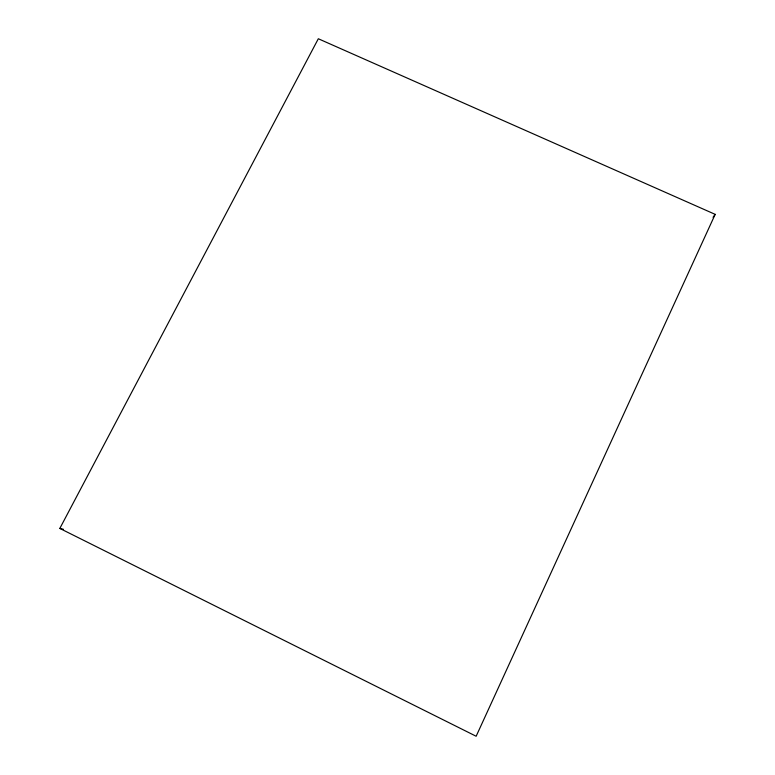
<?xml version="1.0" encoding="UTF-8"?>
<svg xmlns="http://www.w3.org/2000/svg" width="775" height="775" viewBox="0 0 775 775"><rect width="100%" height="100%" fill="white"/><g stroke="black" fill="none" stroke-linecap="round" stroke-linejoin="round"><path stroke-width="1.16" d="M715.17 214.355L476.15 736.25L59.83 528.424L318.322 38.75L715.17 214.355L713.048 217.291M59.83 528.424L63.356 529.248"/></g></svg>
